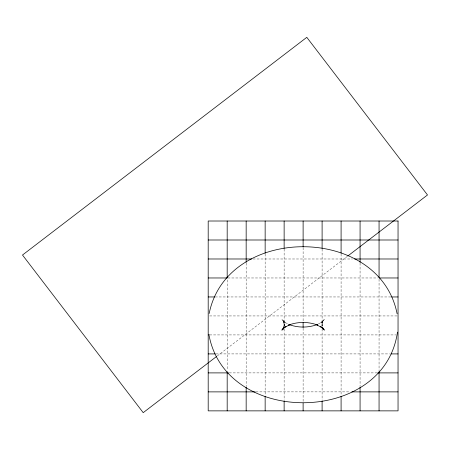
<?xml version="1.0" encoding="UTF-8"?>
<svg xmlns="http://www.w3.org/2000/svg" width="450" height="450" viewBox="0 0 450 450"><rect width="100%" height="100%" fill="white"/><g stroke="black" fill="none" stroke-linecap="round" stroke-linejoin="round"><path stroke-width="0.34" stroke-dasharray="2.25 1.69" d="M283.911 326.52L284.248 323.286L284.237 326.188L283.826 322.251L284.124 323.589L283.106 320.344L284.327 323.089L282.864 320.355L283.86 321.789L281.959 319.483L285.964 323.246L283.984 321.728L287.876 324.022M283.95 326.706L284.158 325.789L283.759 327.077M217.344 355.894L347.231 256.438M318.262 324.062L322.166 321.789L320.192 323.303L324.287 319.472L322.386 321.778L323.331 320.417L321.874 323.145L323.1 320.439L322.088 323.679L322.402 322.296L321.986 326.233L321.992 323.331L322.329 326.565M253.024 258.986L352.507 258.986M227.807 277.971L377.73 277.971M215.196 296.955L391.039 296.955M209.593 315.939L397.344 315.939M209.593 334.924L395.944 334.924M215.899 353.914L389.638 353.914M229.208 372.898L377.027 372.898M255.831 391.882L349.706 391.882M379.058 279.163L379.058 370.935M360.073 263.048L360.073 386.348M341.089 253.941L341.089 395.454M322.104 249.036L322.104 326.098M322.104 328.899L322.104 400.359M303.114 247.635L303.114 321.896M303.114 328.202L303.114 402.463M284.13 249.036L284.13 326.098M284.13 328.899L284.13 400.359M265.146 253.941L265.146 395.454M246.161 263.048L246.161 386.348M227.177 279.861L227.177 370.232"/><path stroke-width="0.67" d="M397.468 332.123C384.474 424.688 226.907 426.6 209.143 335.835M209.166 313.515C227.076 224.381 379.463 224.488 397.103 313.734M283.562 327.724L283.162 329.012L283.663 327.684M283.41 328.112L282.757 329.316L283.714 327.943L281.852 330.137L285.964 326.289L284.001 327.769L289.957 324.596L288.433 325.147C297.776 321.576 308.436 321.57 317.784 325.136L316.26 324.591L322.324 327.831L320.349 326.346L324.371 330.126L322.532 327.572M216.787 356.321L143.207 412.661L22.5 255.026L306.793 37.339L427.5 194.974L347.788 256.011M317.126 324.585C308.222 327.864 298.142 327.881 289.232 324.63M208.192 239.996L398.042 239.996M208.192 258.986L251.623 258.986M354.611 258.986L398.042 258.986M208.192 277.971L227.104 277.971M379.131 277.971L398.042 277.971M208.192 296.955L214.493 296.955M391.736 296.955L398.042 296.955M208.192 334.924L209.593 334.924M208.192 353.914L215.196 353.914M391.039 353.914L398.042 353.914M208.192 372.898L228.504 372.898M377.73 372.898L398.042 372.898M208.192 391.882L255.127 391.882M351.804 391.882L398.042 391.882M289.058 324.585L290.019 324.956M322.549 327.628L323.1 329.102L322.701 327.814M379.058 221.012L379.058 277.757M379.058 371.638L379.058 410.867M360.073 221.012L360.073 262.344M360.073 387.051L360.073 410.867M341.089 221.012L341.089 253.237M341.089 396.157L341.089 410.867M322.104 221.012L322.104 248.338M322.104 401.057L322.104 410.867M303.114 221.012L303.114 246.932M303.114 322.594L303.114 327.499M303.114 403.161L303.114 410.867M284.13 221.012L284.13 248.338M284.13 401.057L284.13 410.867M265.146 221.012L265.146 253.237M265.146 396.157L265.146 410.867M246.161 221.012L246.161 262.344M246.161 387.051L246.161 410.867M227.177 221.012L227.177 277.757M227.177 371.638L227.177 410.867M398.042 221.012L208.192 221.012L208.192 410.867L398.042 410.867L398.042 221.012"/></g></svg>
